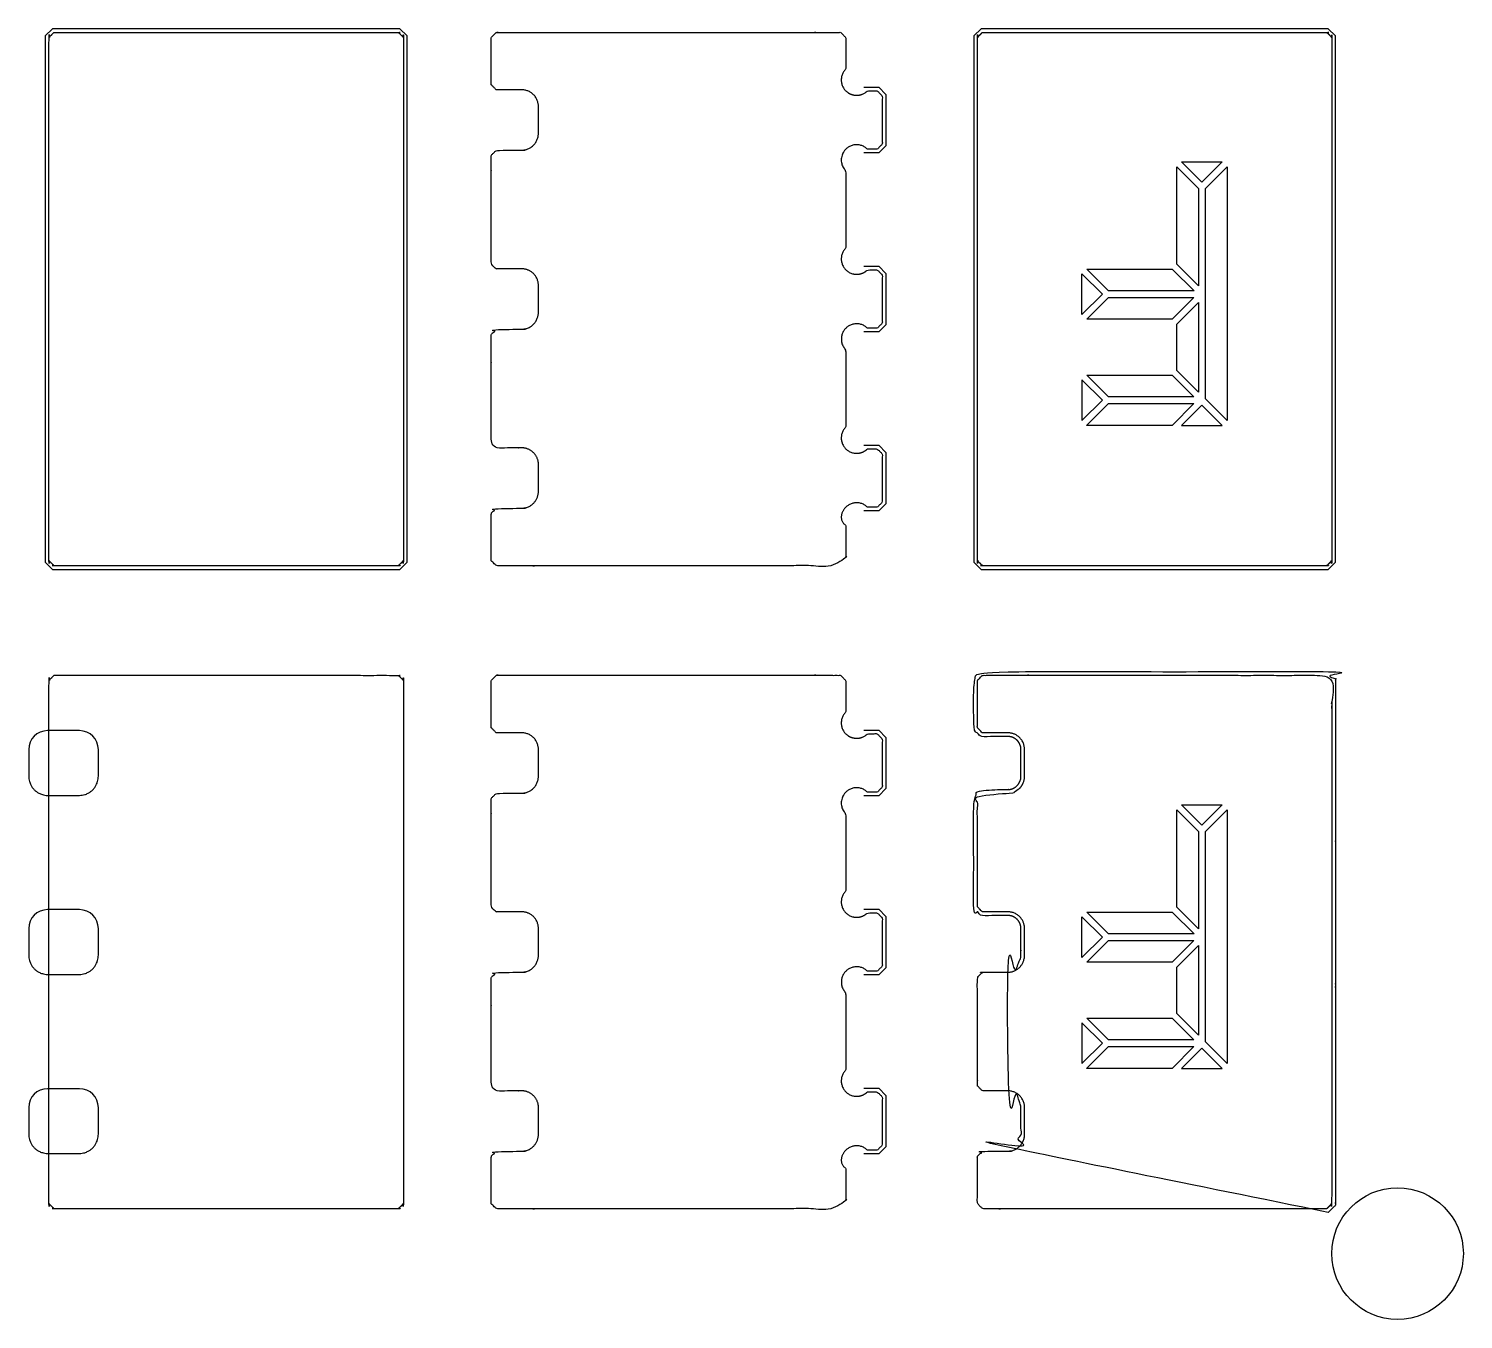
# Model space of a CAD drawing. Header units: millimetres. Extents: x 412 to 608, y 3 to 179.
import ezdxf

# ---------------------------------------------------------------- set-up
doc = ezdxf.new("R2010")
doc.units = ezdxf.units.MM
doc.header["$MEASUREMENT"] = 0
for name, color, linetype, true_color in [('Cutout - outside - 4mm bit', 18, 'Continuous', 0x000000), ('HOLD DOWN', 40, 'Continuous', 0xffbf00), ('Pocket 0.5mm', 15, 'Continuous', 0xbf3f3f), ('V bit - on -1.2mm depth', 4, 'Continuous', 0x00ffff), ('V-Carve F', 3, 'Continuous', 0x00ff00)]:
    doc.layers.add(name, color=color, linetype=linetype, true_color=true_color)

msp = doc.modelspace()

# ---------------------------------------------------------------- linework, layer by layer
at = {"layer": 'Cutout - outside - 4mm bit'}
for points in [[(415.1, 178.8), (414.75, 178.45), (414.4, 178.1), (414.4, 142.3), (414.4, 106.5), (414.75, 106.15), (415.1, 105.8), (438.65, 105.8), (462.2, 105.8), (462.55, 106.15), (462.9, 106.5), (462.9, 142.3), (462.9, 178.1), (462.55, 178.45), (462.2, 178.8), (438.65, 178.8), (415.1, 178.8)], [(542.1, 178.8), (541.75, 178.45), (541.4, 178.1), (541.4, 142.3), (541.4, 106.5), (541.75, 106.15), (542.1, 105.8), (565.65, 105.8), (589.2, 105.8), (589.55, 106.15), (589.9, 106.5), (589.9, 142.3), (589.9, 178.1), (589.55, 178.45), (589.2, 178.8), (565.65, 178.8), (542.1, 178.8)], [(415.1, 90.8), (414.75, 90.45), (414.4, 90.1), (414.4, 54.3), (414.4, 18.5), (414.75, 18.15), (415.1, 17.8), (438.65, 17.8), (462.2, 17.8), (462.55, 18.15), (462.9, 18.5), (462.9, 54.3), (462.9, 90.1), (462.55, 90.45), (462.2, 90.8), (438.65, 90.8), (415.1, 90.8)]]:
    msp.add_open_spline(points, degree=2, knots=[460.390417, 460.390417, 460.390417, 461.380366, 461.380366, 531.540366, 531.540366, 532.530316, 532.530316, 578.690316, 578.690316, 579.680265, 579.680265, 649.840265, 649.840265, 650.830215, 650.830215, 696.990215, 696.990215, 696.990215], dxfattribs=at)
for points, weights, knots in [([(481.36, 168.65), (481.36, 166.8), (481.36, 165), (481.36, 162.67), (479.08, 162.67), (477.39, 162.67), (475.6, 162.67), (475.25, 162.32), (474.9, 161.97), (474.9, 154.3), (474.9, 147.13), (475.25, 146.78), (475.6, 146.43), (477.34, 146.43), (479.08, 146.43), (481.36, 146.43), (481.36, 144.15), (481.36, 142.3), (481.36, 140.5), (481.36, 138.17), (479.08, 138.17), (477.39, 138.17), (475.6, 138.17), (475.25, 137.82), (474.9, 137.47), (474.9, 130.3), (474.9, 122.63), (475.25, 122.28), (475.6, 121.93), (477.34, 121.93), (479.08, 121.93), (481.36, 121.93), (481.36, 119.65), (481.36, 117.8), (481.36, 116), (481.36, 113.67), (479.08, 113.67), (477.39, 113.67), (475.6, 113.67), (475.25, 113.32), (474.9, 112.97), (474.9, 110.37), (474.9, 106.5), (475.25, 106.15), (475.6, 105.8), (499.15, 105.8), (522.7, 105.8), (523.05, 106.15), (523.4, 106.5), (523.4, 109.28), (523.4, 111.33), (521.92, 112.32), (523.4, 113.8), (524.89, 115.29), (526.37, 113.8), (527.04, 113.8), (527.7, 113.8), (528.05, 114.15), (528.4, 114.5), (528.4, 117.8), (528.4, 121.1), (528.05, 121.45), (527.7, 121.8), (527.04, 121.8), (526.37, 121.8), (524.89, 120.32), (523.4, 121.8), (521.92, 123.29), (523.4, 124.77), (523.4, 130.3), (523.4, 135.33), (521.92, 136.82), (523.4, 138.3), (524.89, 139.79), (526.37, 138.3), (527.04, 138.3), (527.7, 138.3), (528.05, 138.65), (528.4, 139), (528.4, 142.3), (528.4, 145.6), (528.05, 145.95), (527.7, 146.3), (527.04, 146.3), (526.37, 146.3), (524.89, 144.82), (523.4, 146.3), (521.92, 147.79), (523.4, 149.27), (523.4, 154.3), (523.4, 159.83), (521.92, 161.32), (523.4, 162.8), (524.89, 164.29), (526.37, 162.8), (527.04, 162.8), (527.7, 162.8), (528.05, 163.15), (528.4, 163.5), (528.4, 166.8), (528.4, 170.1), (528.05, 170.45), (527.7, 170.8), (527.04, 170.8), (526.37, 170.8), (524.89, 169.32), (523.4, 170.8), (521.92, 172.29), (523.4, 173.77), (523.4, 175.33), (523.4, 178.1), (523.05, 178.45), (522.7, 178.8), (499.15, 178.8), (475.6, 178.8), (475.25, 178.45), (474.9, 178.1), (474.9, 174.23), (474.9, 171.63), (475.25, 171.28), (475.6, 170.93), (477.34, 170.93), (479.08, 170.93), (481.36, 170.93), (481.36, 168.65)], [1, 1, 1, 0.707106781187, 1, 1, 1, 1, 1, 1, 1, 1, 1, 1, 1, 0.707106781187, 1, 1, 1, 0.707106781187, 1, 1, 1, 1, 1, 1, 1, 1, 1, 1, 1, 0.707106781187, 1, 1, 1, 0.707106781187, 1, 1, 1, 1, 1, 1, 1, 1, 1, 1, 1, 1, 1, 1, 1, 0.707106781187, 1, 0.707106781187, 1, 1, 1, 1, 1, 1, 1, 1, 1, 1, 1, 0.707106781187, 1, 0.707106781187, 1, 1, 1, 0.707106781187, 1, 0.707106781187, 1, 1, 1, 1, 1, 1, 1, 1, 1, 1, 1, 0.707106781187, 1, 0.707106781187, 1, 1, 1, 0.707106781187, 1, 0.707106781187, 1, 1, 1, 1, 1, 1, 1, 1, 1, 1, 1, 0.707106781187, 1, 0.707106781187, 1, 1, 1, 1, 1, 1, 1, 1, 1, 1, 1, 1, 1, 1, 1, 0.707106781187, 1], [268.206441, 268.206441, 268.206441, 272.453172, 272.453172, 276.529741, 276.529741, 276.595437, 276.595437, 277.585386, 277.585386, 292.025386, 292.025386, 293.015336, 293.015336, 295.18529, 295.18529, 299.261858, 299.261858, 303.508589, 303.508589, 307.585158, 307.585158, 307.650854, 307.650854, 308.640803, 308.640803, 323.080803, 323.080803, 324.070753, 324.070753, 326.240707, 326.240707, 330.317275, 330.317275, 334.564006, 334.564006, 338.640575, 338.640575, 338.706271, 338.706271, 339.69622, 339.69622, 345.99622, 345.99622, 346.98617, 346.98617, 393.14617, 393.14617, 394.136119, 394.136119, 398.246271, 398.246271, 401.544943, 401.544943, 404.843615, 404.843615, 405.907737, 405.907737, 406.897686, 406.897686, 413.497686, 413.497686, 414.487636, 414.487636, 415.551757, 415.551757, 418.850429, 418.850429, 422.149101, 422.149101, 432.209404, 432.209404, 435.508077, 435.508077, 438.806749, 438.806749, 439.87087, 439.87087, 440.86082, 440.86082, 447.46082, 447.46082, 448.450769, 448.450769, 449.51489, 449.51489, 452.813563, 452.813563, 456.112235, 456.112235, 466.172538, 466.172538, 469.47121, 469.47121, 472.769883, 472.769883, 473.834004, 473.834004, 474.823953, 474.823953, 481.423953, 481.423953, 482.413903, 482.413903, 483.478024, 483.478024, 486.776696, 486.776696, 490.075369, 490.075369, 494.18552, 494.18552, 495.17547, 495.17547, 541.33547, 541.33547, 542.325419, 542.325419, 548.625419, 548.625419, 549.615369, 549.615369, 551.785323, 551.785323, 555.861891, 555.861891, 555.861891]), ([(481.36, 80.65), (481.36, 78.8), (481.36, 77), (481.36, 74.67), (479.08, 74.67), (477.39, 74.67), (475.6, 74.67), (475.25, 74.32), (474.9, 73.97), (474.9, 66.3), (474.9, 59.13), (475.25, 58.78), (475.6, 58.43), (477.34, 58.43), (479.08, 58.43), (481.36, 58.43), (481.36, 56.15), (481.36, 54.3), (481.36, 52.5), (481.36, 50.17), (479.08, 50.17), (477.39, 50.17), (475.6, 50.17), (475.25, 49.82), (474.9, 49.47), (474.9, 42.3), (474.9, 34.63), (475.25, 34.28), (475.6, 33.93), (477.34, 33.93), (479.08, 33.93), (481.36, 33.93), (481.36, 31.65), (481.36, 29.8), (481.36, 28), (481.36, 25.67), (479.08, 25.67), (477.39, 25.67), (475.6, 25.67), (475.25, 25.32), (474.9, 24.97), (474.9, 22.37), (474.9, 18.5), (475.25, 18.15), (475.6, 17.8), (499.15, 17.8), (522.7, 17.8), (523.05, 18.15), (523.4, 18.5), (523.4, 21.28), (523.4, 23.33), (521.92, 24.32), (523.4, 25.8), (524.89, 27.29), (526.37, 25.8), (527.04, 25.8), (527.7, 25.8), (528.05, 26.15), (528.4, 26.5), (528.4, 29.8), (528.4, 33.1), (528.05, 33.45), (527.7, 33.8), (527.04, 33.8), (526.37, 33.8), (524.89, 32.32), (523.4, 33.8), (521.92, 35.29), (523.4, 36.77), (523.4, 42.3), (523.4, 47.33), (521.92, 48.82), (523.4, 50.3), (524.89, 51.79), (526.37, 50.3), (527.04, 50.3), (527.7, 50.3), (528.05, 50.65), (528.4, 51), (528.4, 54.3), (528.4, 57.6), (528.05, 57.95), (527.7, 58.3), (527.04, 58.3), (526.37, 58.3), (524.89, 56.82), (523.4, 58.3), (521.92, 59.79), (523.4, 61.27), (523.4, 66.3), (523.4, 71.83), (521.92, 73.32), (523.4, 74.8), (524.89, 76.29), (526.37, 74.8), (527.04, 74.8), (527.7, 74.8), (528.05, 75.15), (528.4, 75.5), (528.4, 78.8), (528.4, 82.1), (528.05, 82.45), (527.7, 82.8), (527.04, 82.8), (526.37, 82.8), (524.89, 81.32), (523.4, 82.8), (521.92, 84.29), (523.4, 85.77), (523.4, 87.33), (523.4, 90.1), (523.05, 90.45), (522.7, 90.8), (499.15, 90.8), (475.6, 90.8), (475.25, 90.45), (474.9, 90.1), (474.9, 86.23), (474.9, 83.63), (475.25, 83.28), (475.6, 82.93), (477.34, 82.93), (479.08, 82.93), (481.36, 82.93), (481.36, 80.65)], [1, 1, 1, 0.707106781187, 1, 1, 1, 1, 1, 1, 1, 1, 1, 1, 1, 0.707106781187, 1, 1, 1, 0.707106781187, 1, 1, 1, 1, 1, 1, 1, 1, 1, 1, 1, 0.707106781187, 1, 1, 1, 0.707106781187, 1, 1, 1, 1, 1, 1, 1, 1, 1, 1, 1, 1, 1, 1, 1, 0.707106781187, 1, 0.707106781187, 1, 1, 1, 1, 1, 1, 1, 1, 1, 1, 1, 0.707106781187, 1, 0.707106781187, 1, 1, 1, 0.707106781187, 1, 0.707106781187, 1, 1, 1, 1, 1, 1, 1, 1, 1, 1, 1, 0.707106781187, 1, 0.707106781187, 1, 1, 1, 0.707106781187, 1, 0.707106781187, 1, 1, 1, 1, 1, 1, 1, 1, 1, 1, 1, 0.707106781187, 1, 0.707106781187, 1, 1, 1, 1, 1, 1, 1, 1, 1, 1, 1, 1, 1, 1, 1, 0.707106781187, 1], [268.206441, 268.206441, 268.206441, 272.453172, 272.453172, 276.529741, 276.529741, 276.595437, 276.595437, 277.585386, 277.585386, 292.025386, 292.025386, 293.015336, 293.015336, 295.18529, 295.18529, 299.261858, 299.261858, 303.508589, 303.508589, 307.585158, 307.585158, 307.650854, 307.650854, 308.640803, 308.640803, 323.080803, 323.080803, 324.070753, 324.070753, 326.240707, 326.240707, 330.317275, 330.317275, 334.564006, 334.564006, 338.640575, 338.640575, 338.706271, 338.706271, 339.69622, 339.69622, 345.99622, 345.99622, 346.98617, 346.98617, 393.14617, 393.14617, 394.136119, 394.136119, 398.246271, 398.246271, 401.544943, 401.544943, 404.843615, 404.843615, 405.907737, 405.907737, 406.897686, 406.897686, 413.497686, 413.497686, 414.487636, 414.487636, 415.551757, 415.551757, 418.850429, 418.850429, 422.149101, 422.149101, 432.209404, 432.209404, 435.508077, 435.508077, 438.806749, 438.806749, 439.87087, 439.87087, 440.86082, 440.86082, 447.46082, 447.46082, 448.450769, 448.450769, 449.51489, 449.51489, 452.813563, 452.813563, 456.112235, 456.112235, 466.172538, 466.172538, 469.47121, 469.47121, 472.769883, 472.769883, 473.834004, 473.834004, 474.823953, 474.823953, 481.423953, 481.423953, 482.413903, 482.413903, 483.478024, 483.478024, 486.776696, 486.776696, 490.075369, 490.075369, 494.18552, 494.18552, 495.17547, 495.17547, 541.33547, 541.33547, 542.325419, 542.325419, 548.625419, 548.625419, 549.615369, 549.615369, 551.785323, 551.785323, 555.861891, 555.861891, 555.861891]), ([(589.2, 17.8), (589.55, 18.15), (589.9, 18.5), (589.9, 54.3), (589.9, 90.1), (589.55, 90.45), (589.2, 90.8), (565.65, 90.8), (542.1, 90.8), (541.75, 90.45), (541.4, 90.1), (541.4, 86.23), (541.4, 83.63), (541.75, 83.28), (542.1, 82.93), (543.84, 82.93), (545.58, 82.93), (547.86, 82.93), (547.86, 80.65), (547.86, 78.8), (547.86, 77), (547.86, 74.67), (545.58, 74.67), (543.84, 74.67), (542.1, 74.67), (541.75, 74.32), (541.4, 73.97), (541.4, 66.3), (541.4, 59.13), (541.75, 58.78), (542.1, 58.43), (543.84, 58.43), (545.58, 58.43), (547.86, 58.43), (547.86, 56.15), (547.86, 54.3), (547.86, 52.5), (547.86, 50.17), (545.58, 50.17), (543.84, 50.17), (542.1, 50.17), (541.75, 49.82), (541.4, 49.47), (541.4, 42.3), (541.4, 34.63), (541.75, 34.28), (542.1, 33.93), (543.84, 33.93), (545.58, 33.93), (547.86, 33.93), (547.86, 31.65), (547.86, 29.8), (547.86, 28), (547.86, 25.67), (545.58, 25.67), (543.84, 25.67), (542.1, 25.67), (541.75, 25.32), (541.4, 24.97), (541.4, 22.37), (541.4, 18.5), (541.75, 18.15), (542.1, 17.8), (565.65, 17.8), (589.2, 17.8)], [1, 1, 1, 1, 1, 1, 1, 1, 1, 1, 1, 1, 1, 1, 1, 1, 1, 0.707106781187, 1, 1, 1, 0.707106781187, 1, 1, 1, 1, 1, 1, 1, 1, 1, 1, 1, 0.707106781187, 1, 1, 1, 0.707106781187, 1, 1, 1, 1, 1, 1, 1, 1, 1, 1, 1, 0.707106781187, 1, 1, 1, 0.707106781187, 1, 1, 1, 1, 1, 1, 1, 1, 1, 1, 1], [363.256769, 363.256769, 363.256769, 364.246718, 364.246718, 434.406718, 434.406718, 435.396668, 435.396668, 481.556668, 481.556668, 482.546617, 482.546617, 488.846617, 488.846617, 489.836567, 489.836567, 492.006521, 492.006521, 496.08309, 496.08309, 500.32982, 500.32982, 504.406389, 504.406389, 504.472085, 504.472085, 505.462034, 505.462034, 519.902034, 519.902034, 520.891984, 520.891984, 523.061938, 523.061938, 527.138507, 527.138507, 531.385237, 531.385237, 535.461806, 535.461806, 535.527502, 535.527502, 536.517452, 536.517452, 550.957452, 550.957452, 551.947401, 551.947401, 554.117355, 554.117355, 558.193924, 558.193924, 562.440654, 562.440654, 566.517223, 566.517223, 566.582919, 566.582919, 567.572869, 567.572869, 573.872869, 573.872869, 574.862818, 574.862818, 621.022818, 621.022818, 621.022818])]:
    msp.add_rational_spline(points, weights, degree=2, knots=knots, dxfattribs=at)
at = {"layer": 'HOLD DOWN'}
msp.add_circle((598.88, 11.66), 9, dxfattribs=at)
at = {"layer": 'Pocket 0.5mm'}
for p, q in [((418.58, 83.23), (414.21, 83.23)), ((411.63, 80.65), (411.63, 77)), ((421.16, 77), (421.16, 80.65)), ((414.21, 74.37), (418.58, 74.37)), ((418.58, 58.73), (414.21, 58.73)), ((411.63, 56.15), (411.63, 52.5)), ((421.16, 52.5), (421.16, 56.15)), ((414.21, 49.87), (418.58, 49.87)), ((418.58, 34.23), (414.21, 34.23)), ((411.63, 31.65), (411.63, 28)), ((421.16, 28), (421.16, 31.65)), ((414.21, 25.37), (418.58, 25.37))]:
    msp.add_line(p, q, dxfattribs=at)
for centre, start, end in [((414.21, 80.65), 90, 180), ((418.58, 80.65), 0, 90), ((414.21, 56.15), 90, 180), ((418.58, 56.15), 0, 90), ((414.21, 31.65), 90, 180), ((418.58, 31.65), 0, 90)]:
    msp.add_arc(centre, 2.58, start, end, dxfattribs=at)
for points, knots in [([(411.63, 77), (411.63, 76.88), (411.65, 76.64), (411.73, 76.23), (411.89, 75.83), (412.12, 75.45), (412.38, 75.14), (412.68, 74.87), (413.05, 74.64), (413.56, 74.43), (413.97, 74.37), (414.21, 74.37)], [4.417053, 4.417053, 4.417053, 4.417053, 4.774426, 5.148284, 5.667697, 6.067983, 6.472252, 6.875639, 7.273403, 7.787509, 8.508951, 8.508951, 8.508951, 8.508951]), ([(418.58, 74.37), (418.7, 74.37), (418.94, 74.39), (419.34, 74.47), (419.74, 74.64), (420.11, 74.87), (420.42, 75.14), (420.67, 75.45), (420.9, 75.83), (421.1, 76.34), (421.16, 76.76), (421.16, 77)], [8.645614, 8.645614, 8.645614, 8.645614, 8.998012, 9.367057, 9.881162, 10.278926, 10.682313, 11.086582, 11.486867, 12.006281, 12.737512, 12.737512, 12.737512, 12.737512]), ([(411.63, 52.5), (411.63, 52.38), (411.65, 52.14), (411.73, 51.73), (411.89, 51.33), (412.12, 50.95), (412.38, 50.64), (412.68, 50.37), (413.05, 50.14), (413.56, 49.93), (413.97, 49.87), (414.21, 49.87)], [4.417053, 4.417053, 4.417053, 4.417053, 4.774426, 5.148284, 5.667697, 6.067983, 6.472252, 6.875639, 7.273403, 7.787509, 8.508951, 8.508951, 8.508951, 8.508951]), ([(418.58, 49.87), (418.7, 49.87), (418.94, 49.89), (419.34, 49.97), (419.74, 50.14), (420.11, 50.37), (420.42, 50.64), (420.67, 50.95), (420.9, 51.33), (421.1, 51.84), (421.16, 52.26), (421.16, 52.5)], [8.645614, 8.645614, 8.645614, 8.645614, 8.998012, 9.367057, 9.881162, 10.278926, 10.682313, 11.086582, 11.486867, 12.006281, 12.737512, 12.737512, 12.737512, 12.737512]), ([(411.63, 28), (411.63, 27.88), (411.65, 27.64), (411.73, 27.23), (411.89, 26.83), (412.12, 26.45), (412.38, 26.14), (412.68, 25.87), (413.05, 25.64), (413.56, 25.43), (413.97, 25.37), (414.21, 25.37)], [4.417053, 4.417053, 4.417053, 4.417053, 4.774426, 5.148284, 5.667697, 6.067983, 6.472252, 6.875639, 7.273403, 7.787509, 8.508951, 8.508951, 8.508951, 8.508951]), ([(418.58, 25.37), (418.7, 25.37), (418.94, 25.39), (419.34, 25.47), (419.74, 25.64), (420.11, 25.87), (420.42, 26.14), (420.67, 26.45), (420.9, 26.83), (421.1, 27.34), (421.16, 27.76), (421.16, 28)], [8.645614, 8.645614, 8.645614, 8.645614, 8.998012, 9.367057, 9.881162, 10.278926, 10.682313, 11.086582, 11.486867, 12.006281, 12.737512, 12.737512, 12.737512, 12.737512])]:
    msp.add_open_spline(points, degree=3, knots=knots, dxfattribs=at)
at = {"layer": 'V bit - on -1.2mm depth'}
for p, q in [((414.9, 179.3), (413.9, 178.31)), ((462.41, 179.3), (414.9, 179.3)), ((463.4, 178.31), (462.41, 179.3)), ((541.9, 179.3), (540.9, 178.31)), ((589.41, 179.3), (541.9, 179.3)), ((590.4, 178.31), (589.41, 179.3)), ((463.4, 106.29), (463.4, 178.31)), ((590.4, 106.29), (590.4, 178.31)), ((525.87, 171.3), (527.91, 171.3)), ((527.91, 171.3), (528.9, 170.31)), ((528.9, 170.31), (528.9, 163.29)), ((528.9, 163.29), (527.91, 162.3)), ((527.91, 162.3), (525.87, 162.3)), ((525.87, 146.8), (527.91, 146.8)), ((527.91, 146.8), (528.9, 145.81)), ((528.9, 145.81), (528.9, 138.79)), ((527.91, 137.8), (525.87, 137.8)), ((528.9, 138.79), (527.91, 137.8)), ((525.87, 122.3), (527.91, 122.3)), ((527.91, 122.3), (528.9, 121.31)), ((528.9, 121.31), (528.9, 114.29)), ((528.9, 114.29), (527.91, 113.3)), ((527.91, 113.3), (525.87, 113.3)), ((413.9, 106.29), (414.9, 105.3)), ((462.41, 105.3), (463.4, 106.29)), ((540.9, 106.29), (541.9, 105.3)), ((589.41, 105.3), (590.4, 106.29)), ((525.87, 83.3), (527.91, 83.3)), ((527.91, 83.3), (528.9, 82.31)), ((528.9, 82.31), (528.9, 75.29)), ((528.9, 75.29), (527.91, 74.3)), ((527.91, 74.3), (525.87, 74.3)), ((525.87, 58.8), (527.91, 58.8)), ((527.91, 58.8), (528.9, 57.81)), ((528.9, 57.81), (528.9, 50.79)), ((527.91, 49.8), (525.87, 49.8)), ((528.9, 50.79), (527.91, 49.8)), ((525.87, 34.3), (527.91, 34.3)), ((527.91, 34.3), (528.9, 33.31)), ((528.9, 33.31), (528.9, 26.29)), ((528.9, 26.29), (527.91, 25.3)), ((527.91, 25.3), (525.87, 25.3))]:
    msp.add_line(p, q, dxfattribs=at)
for points in [[(413.9, 178.31), (413.9, 142.3), (413.9, 106.29)], [(540.9, 178.31), (540.9, 142.3), (540.9, 106.29)], [(414.9, 105.3), (438.65, 105.3), (462.41, 105.3)], [(541.9, 105.3), (565.65, 105.3), (589.41, 105.3)]]:
    msp.add_open_spline(points, degree=2, dxfattribs=at)
msp.add_rational_spline([(589.41, 17.3), (589.91, 17.8), (590.4, 18.29), (590.4, 54.3), (590.4, 90.31), (589.91, 90.8), (589.41, 91.3), (565.65, 91.3), (541.9, 91.3), (541.4, 90.8), (540.9, 90.31), (540.9, 86.23), (540.9, 83.42), (541.4, 82.93), (541.9, 82.43), (543.74, 82.43), (545.58, 82.43), (547.36, 82.43), (547.36, 80.65), (547.36, 78.8), (547.36, 77), (547.36, 75.17), (545.58, 75.17), (543.74, 75.17), (541.9, 75.17), (541.4, 74.67), (540.9, 74.18), (540.9, 66.3), (540.9, 58.92), (541.4, 58.43), (541.9, 57.93), (543.74, 57.93), (545.58, 57.93), (547.36, 57.93), (547.36, 56.15), (547.36, 54.3), (547.36, 52.5), (547.36, 50.67), (545.58, 50.67), (543.74, 50.67), (541.9, 50.67), (541.4, 50.17), (540.9, 49.68), (540.9, 42.3), (540.9, 34.42), (541.4, 33.93), (541.9, 33.43), (543.74, 33.43), (545.58, 33.43), (547.36, 33.43), (547.36, 31.65), (547.36, 29.8), (547.36, 28), (547.36, 26.17), (545.58, 26.17), (543.74, 26.17), (541.9, 26.17), (541.4, 25.67), (540.9, 25.18), (540.9, 22.37), (540.9, 18.29), (541.4, 17.8), (541.9, 17.3), (565.65, 17.3), (589.41, 17.3)], [1, 1, 1, 1, 1, 1, 1, 1, 1, 1, 1, 1, 1, 1, 1, 1, 1, 0.707106781187, 1, 1, 1, 0.707106781187, 1, 1, 1, 1, 1, 1, 1, 1, 1, 1, 1, 0.707106781187, 1, 1, 1, 0.707106781187, 1, 1, 1, 1, 1, 1, 1, 1, 1, 1, 1, 0.707106781187, 1, 1, 1, 0.707106781187, 1, 1, 1, 1, 1, 1, 1, 1, 1, 1, 1], degree=2, knots=[115.144816, 115.144816, 115.144816, 115.351923, 115.351923, 188.02996, 188.02996, 188.237067, 188.237067, 188.444174, 188.444174, 188.65128, 188.65128, 188.858387, 188.858387, 189.065494, 189.065494, 189.272601, 189.272601, 193.495477, 193.495477, 197.894622, 197.894622, 202.117499, 202.117499, 202.185553, 202.185553, 202.39266, 202.39266, 202.599766, 202.599766, 202.806873, 202.806873, 203.01398, 203.01398, 207.236856, 207.236856, 211.636002, 211.636002, 215.858878, 215.858878, 215.926932, 215.926932, 216.134039, 216.134039, 216.341146, 216.341146, 216.548253, 216.548253, 216.755359, 216.755359, 220.978236, 220.978236, 225.377381, 225.377381, 229.600257, 229.600257, 229.668312, 229.668312, 229.875418, 229.875418, 230.082525, 230.082525, 230.289632, 230.289632, 230.496739, 230.496739, 230.496739], dxfattribs=at)
at = {"layer": 'V-Carve F'}
for p, q in [((572.13, 158.28), (569.34, 161.06)), ((569.34, 161.06), (574.91, 161.06)), ((574.91, 161.06), (572.13, 158.28)), ((568.69, 147.07), (568.69, 160.41)), ((568.69, 160.41), (571.67, 157.43)), ((572.59, 157.43), (575.57, 160.41)), ((575.57, 160.41), (575.57, 125.66)), ((571.67, 157.43), (571.67, 144.1)), ((572.59, 128.63), (572.59, 157.43)), ((555.71, 145.75), (558.51, 142.96)), ((555.71, 140.17), (555.71, 145.75)), ((559.35, 143.42), (556.37, 146.4)), ((556.37, 146.4), (568.06, 146.4)), ((568.06, 146.4), (571.04, 143.42)), ((571.67, 144.1), (568.69, 147.07)), ((571.04, 143.42), (559.35, 143.42)), ((558.51, 142.96), (555.71, 140.17)), ((556.38, 139.53), (559.35, 142.5)), ((559.35, 142.5), (571.02, 142.5)), ((571.02, 142.5), (568.04, 139.53)), ((568.69, 138.87), (571.67, 141.84)), ((571.67, 141.84), (571.67, 129.55)), ((568.04, 139.53), (556.38, 139.53)), ((568.69, 132.53), (568.69, 138.87)), ((559.34, 128.91), (556.37, 131.88)), ((556.37, 131.88), (568.03, 131.88)), ((568.03, 131.88), (571, 128.91)), ((571.67, 129.55), (568.69, 132.53)), ((558.5, 128.45), (555.71, 131.23)), ((555.71, 131.23), (555.71, 125.67)), ((555.71, 125.67), (558.5, 128.45)), ((556.35, 125.01), (559.34, 127.99)), ((571, 128.91), (559.34, 128.91)), ((559.34, 127.99), (571.02, 127.99)), ((571.02, 127.99), (568.03, 125.01)), ((572.12, 127.79), (569.34, 125.01)), ((574.91, 125.01), (572.12, 127.79)), ((575.57, 125.66), (572.59, 128.63)), ((568.03, 125.01), (556.35, 125.01)), ((569.34, 125.01), (574.91, 125.01)), ((572.13, 70.28), (569.34, 73.06)), ((569.34, 73.06), (574.91, 73.06)), ((574.91, 73.06), (572.13, 70.28)), ((568.69, 59.07), (568.69, 72.41)), ((568.69, 72.41), (571.67, 69.43)), ((572.59, 69.43), (575.57, 72.41)), ((575.57, 72.41), (575.57, 37.66)), ((571.67, 69.43), (571.67, 56.1)), ((572.59, 40.63), (572.59, 69.43)), ((571.67, 56.1), (568.69, 59.07)), ((555.71, 57.75), (558.51, 54.96)), ((555.71, 52.17), (555.71, 57.75)), ((559.35, 55.42), (556.37, 58.4)), ((556.37, 58.4), (568.06, 58.4)), ((568.06, 58.4), (571.04, 55.42)), ((558.51, 54.96), (555.71, 52.17)), ((571.04, 55.42), (559.35, 55.42)), ((556.38, 51.53), (559.35, 54.5)), ((559.35, 54.5), (571.02, 54.5)), ((571.02, 54.5), (568.04, 51.53)), ((568.69, 50.87), (571.67, 53.84)), ((571.67, 53.84), (571.67, 41.55)), ((568.04, 51.53), (556.38, 51.53)), ((568.69, 44.53), (568.69, 50.87)), ((558.5, 40.45), (555.71, 43.23)), ((555.71, 43.23), (555.71, 37.67)), ((559.34, 40.91), (556.37, 43.88)), ((556.37, 43.88), (568.03, 43.88)), ((568.03, 43.88), (571, 40.91)), ((571.67, 41.55), (568.69, 44.53)), ((555.71, 37.67), (558.5, 40.45)), ((556.35, 37.01), (559.34, 39.99)), ((571, 40.91), (559.34, 40.91)), ((559.34, 39.99), (571.02, 39.99)), ((571.02, 39.99), (568.03, 37.01)), ((572.12, 39.79), (569.34, 37.01)), ((574.91, 37.01), (572.12, 39.79)), ((575.57, 37.66), (572.59, 40.63)), ((568.03, 37.01), (556.35, 37.01)), ((569.34, 37.01), (574.91, 37.01))]:
    msp.add_line(p, q, dxfattribs=at)

doc.saveas('drawing.dxf')
